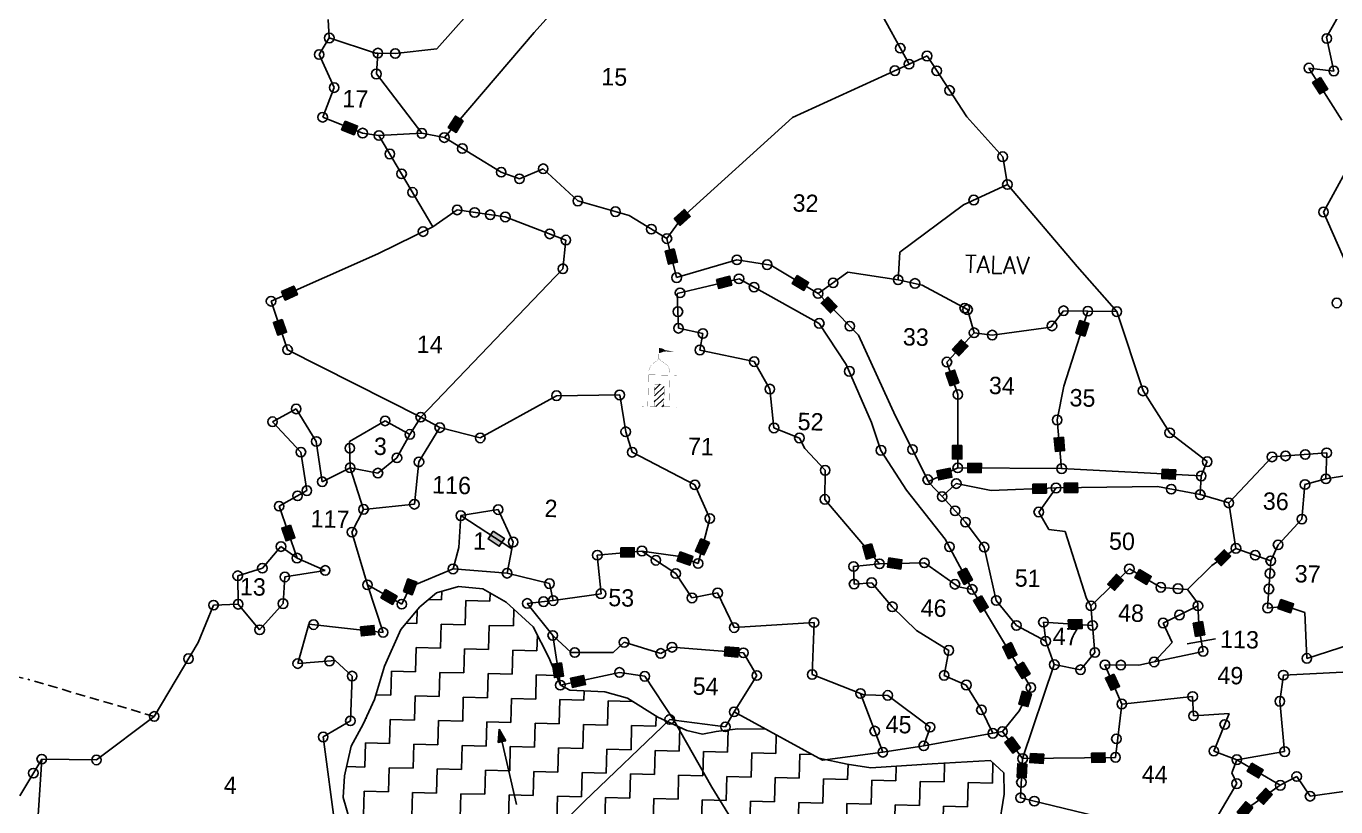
# Model space of a CAD drawing. Header units: metres. Extents: x 295068 to 298038, y 2018465 to 2021372.
# Drawn here: x 296069 to 296750, y 2019934 to 2020341 of the extents above; entities that cross this region are included whole.
import ezdxf
from ezdxf.enums import TextEntityAlignment as Align

# ---------------------------------------------------------------- set-up
doc = ezdxf.new("R2010")
doc.units = ezdxf.units.M
doc.header["$MEASUREMENT"] = 0
doc.linetypes.add('DASHED', pattern=[0.75, 0.5, -0.25])
for name, color, linetype in [('POLY_HATCH', 12, 'Continuous'), ('POLY_PARCEL', 6, 'Continuous'), ('POLY_SUBPARCEL', 6, 'DASHED'), ('POLY_WATER', 4, 'Continuous'), ('TEXT_MAPIN', 7, 'Continuous'), ('TEXT_PARCEL', 7, 'Continuous')]:
    doc.layers.add(name, color=color, linetype=linetype)
doc.styles.get("Standard").update_dxf_attribs({"font": 'simplex.shx'})
doc.styles.add('TEXT_MAP', font='', dxfattribs={"height": 2.5})
doc.styles.get('TEXT_MAP').set_extended_font_data('Kruti Dev 050')
doc.dimstyles.get("Standard").update_dxf_attribs({"dimtxt": 0.18, "dimasz": 0.18, "dimexe": 0.18, "dimexo": 0.0625, "dimgap": 0.09, "dimtad": 0, "dimtih": 1, "dimtoh": 1, "dimdec": 4, "dimzin": 0, "dimdsep": 46, "dimtxsty": 'Standard', "dimcen": 0.09, "dimadec": 0, "dimazin": 0, "dimtfac": 1, "dimtdec": 4, "dimtofl": 0, "dimtmove": 0, "dimatfit": 3, "dimfxl": 1, "dimtolj": 1, "dimtzin": 0, "dimarcsym": 0})

msp = doc.modelspace()

# ---------------------------------------------------------------- hatches: boundary and pattern name
for points in [[(296742.11, 2020305.53), (296746.2, 2020308.12), (296742.45, 2020314.03), (296738.36, 2020311.44)], [(296239.31, 2020284.33), (296241.09, 2020288.83), (296234.59, 2020291.41), (296232.8, 2020286.91)], [(296288.37, 2020288.1), (296292.48, 2020285.55), (296296.18, 2020291.49), (296292.06, 2020294.05)], [(296414.33, 2020241.81), (296411.08, 2020245.39), (296405.9, 2020240.69), (296409.15, 2020237.1)], [(296403.01, 2020216.87), (296407.71, 2020218.04), (296406.02, 2020224.84), (296401.32, 2020223.67)], [(296435.94, 2020205.91), (296434.81, 2020210.62), (296428, 2020209), (296429.13, 2020204.29)], [(296473.44, 2020203.26), (296475.92, 2020207.42), (296469.91, 2020211.01), (296467.43, 2020206.85)], [(296209.83, 2020201.06), (296207.87, 2020205.49), (296201.47, 2020202.65), (296203.43, 2020198.23)], [(296487.31, 2020191.53), (296490.78, 2020194.9), (296485.91, 2020199.92), (296482.44, 2020196.55)], [(296199.53, 2020179.95), (296204.12, 2020181.51), (296201.86, 2020188.13), (296197.28, 2020186.57)], [(296621.85, 2020186.1), (296617.24, 2020187.57), (296615.11, 2020180.91), (296619.72, 2020179.43)], [(296558.94, 2020174.25), (296555.39, 2020177.54), (296550.63, 2020172.4), (296554.19, 2020169.11)], [(296551.93, 2020161.78), (296547.34, 2020160.23), (296549.58, 2020153.6), (296554.16, 2020155.15)], [(296604.42, 2020119.39), (296609.24, 2020119.84), (296608.59, 2020126.8), (296603.77, 2020126.35)], [(296550.9, 2020115.44), (296555.74, 2020115.5), (296555.65, 2020122.5), (296550.81, 2020122.44)], [(296565.87, 2020108.36), (296565.91, 2020113.2), (296558.91, 2020113.25), (296558.87, 2020108.41)], [(296550.59, 2020105.93), (296549.66, 2020110.68), (296542.79, 2020109.33), (296543.72, 2020104.58)], [(296666.85, 2020104.92), (296667.1, 2020109.75), (296660.11, 2020110.12), (296659.86, 2020105.28)], [(296599.76, 2020097.7), (296599.65, 2020102.54), (296592.65, 2020102.38), (296592.76, 2020097.54)], [(296616.08, 2020098.11), (296616.01, 2020102.95), (296609.01, 2020102.85), (296609.08, 2020098.01)], [(296203.94, 2020072.85), (296208.51, 2020074.43), (296206.23, 2020081.04), (296201.66, 2020079.46)], [(296314.92, 2020070.07), (296317.56, 2020074.14), (296311.68, 2020077.94), (296309.05, 2020073.88)], [(296417.03, 2020067.51), (296421.44, 2020065.53), (296424.31, 2020071.91), (296419.9, 2020073.89)], [(296506.05, 2020063.32), (296510.71, 2020064.66), (296508.77, 2020071.38), (296504.12, 2020070.04)], [(296385.19, 2020064.46), (296385.16, 2020069.3), (296378.16, 2020069.25), (296378.19, 2020064.41)], [(296414.08, 2020060.15), (296415.69, 2020064.71), (296409.1, 2020067.05), (296407.48, 2020062.48)], [(296523.88, 2020058.18), (296524.56, 2020062.98), (296517.64, 2020063.97), (296516.95, 2020059.17)], [(296687.39, 2020063.34), (296690.78, 2020059.88), (296695.78, 2020064.79), (296692.39, 2020068.24)], [(296557, 2020050.2), (296561.26, 2020052.49), (296557.96, 2020058.66), (296553.69, 2020056.37)], [(296651.91, 2020050.16), (296654.36, 2020054.34), (296648.31, 2020057.87), (296645.87, 2020053.69)], [(296271.92, 2020051.38), (296267.36, 2020053.01), (296265, 2020046.42), (296269.56, 2020044.79)], [(296631.58, 2020050.22), (296635.2, 2020047.02), (296639.84, 2020052.26), (296636.21, 2020055.47)], [(296259.33, 2020039.77), (296261.73, 2020043.98), (296255.66, 2020047.45), (296253.26, 2020043.24)], [(296565.37, 2020035.79), (296569.52, 2020038.27), (296565.94, 2020044.28), (296561.78, 2020041.79)], [(296726.91, 2020035.43), (296728.45, 2020040.02), (296721.82, 2020042.26), (296720.27, 2020037.67)], [(296618.36, 2020027.14), (296618.15, 2020031.97), (296611.16, 2020031.67), (296611.37, 2020026.84)], [(296677.46, 2020023.1), (296682.22, 2020023.98), (296680.95, 2020030.86), (296676.19, 2020029.98)], [(296250.09, 2020024), (296249.63, 2020028.82), (296242.66, 2020028.15), (296243.12, 2020023.33)], [(296439.18, 2020012.36), (296439.56, 2020017.19), (296432.58, 2020017.73), (296432.21, 2020012.9)], [(296580.08, 2020011.45), (296584.43, 2020013.57), (296581.36, 2020019.86), (296577.01, 2020017.74)], [(296343.63, 2020001.69), (296348.42, 2020002.42), (296347.36, 2020009.34), (296342.58, 2020008.61)], [(296587.15, 2020001.11), (296591.28, 2020003.62), (296587.65, 2020009.6), (296583.51, 2020007.09)], [(296359.84, 2019998.05), (296358.81, 2020002.78), (296351.97, 2020001.3), (296353, 2019996.57)], [(296633.43, 2019995.03), (296637.82, 2019997.08), (296634.86, 2020003.42), (296630.47, 2020001.37)], [(296585.48, 2019987.8), (296590.15, 2019986.51), (296592.01, 2019993.26), (296587.34, 2019994.55)], [(296582.28, 2019962.24), (296586.16, 2019965.13), (296581.98, 2019970.74), (296578.09, 2019967.85)], [(296598.05, 2019956.89), (296598.39, 2019961.72), (296591.41, 2019962.21), (296591.06, 2019957.38)], [(296630.33, 2019957.64), (296630.24, 2019962.48), (296623.24, 2019962.35), (296623.33, 2019957.51)], [(296584.46, 2019949.83), (296589.29, 2019949.58), (296589.65, 2019956.57), (296584.82, 2019956.82)], [(296710.23, 2019949.42), (296712.69, 2019953.59), (296706.67, 2019957.15), (296704.2, 2019952.98)], [(296709.21, 2019938.89), (296712.77, 2019935.61), (296717.51, 2019940.76), (296713.95, 2019944.04)], [(296699.13, 2019931.52), (296702.9, 2019928.48), (296707.3, 2019933.92), (296703.53, 2019936.96)]]:
    msp.add_hatch(color=256).paths.add_polyline_path(points)
at = {"linetype": 'Continuous'}
msp.add_hatch(color=256, dxfattribs=at).paths.add_polyline_path([(296400.23, 2020171.32), (296401.83, 2020171.54), (296403.6, 2020171.32), (296405.81, 2020171.35), (296401.31, 2020172.09), (296399.91, 2020172.92), (296398.15, 2020173.23), (296398.04, 2020170.65), (296398.35, 2020170.66)])
h = msp.add_hatch(dxfattribs=at)
h.set_pattern_fill('ANSI31', color=256, scale=18.10208, angle=-1.47735, style=0)
h.set_pattern_definition([(43.52265, (295909.324, 2019649.0473), (-1.55823, 1.640732), [])])
h.paths.add_polyline_path([(296395.8, 2020154.48), (296395.5, 2020142.79), (296400.55, 2020142.66), (296400.85, 2020154.35)])
h = msp.add_hatch(color=256)
h.paths.add_polyline_path([(296316.39, 2019968.35), (296318.39, 2019968.8), (296314.92, 2019974.87)])
h.paths.add_polyline_path([(296314.92, 2019974.87), (296314.4, 2019967.9), (296316.39, 2019968.35)])

# ---------------------------------------------------------------- linework, layer by layer
for points in [[(296742.45, 2020314.03), (296746.2, 2020308.12), (296742.11, 2020305.53), (296738.36, 2020311.44)], [(296234.59, 2020291.41), (296241.09, 2020288.83), (296239.31, 2020284.33), (296232.8, 2020286.91)], [(296296.18, 2020291.49), (296292.48, 2020285.55), (296288.37, 2020288.1), (296292.06, 2020294.05)], [(296405.9, 2020240.69), (296411.08, 2020245.39), (296414.33, 2020241.81), (296409.15, 2020237.1)], [(296406.02, 2020224.84), (296407.71, 2020218.04), (296403.01, 2020216.87), (296401.32, 2020223.67)], [(296428, 2020209), (296434.81, 2020210.62), (296435.94, 2020205.91), (296429.13, 2020204.29)], [(296469.91, 2020211.01), (296475.92, 2020207.42), (296473.44, 2020203.26), (296467.43, 2020206.85)], [(296201.47, 2020202.65), (296207.87, 2020205.49), (296209.83, 2020201.06), (296203.43, 2020198.23)], [(296485.91, 2020199.92), (296490.78, 2020194.9), (296487.31, 2020191.53), (296482.44, 2020196.55)], [(296201.86, 2020188.13), (296204.12, 2020181.51), (296199.53, 2020179.95), (296197.28, 2020186.57)], [(296615.11, 2020180.91), (296617.24, 2020187.57), (296621.85, 2020186.1), (296619.72, 2020179.43)], [(296550.63, 2020172.4), (296555.39, 2020177.54), (296558.94, 2020174.25), (296554.19, 2020169.11)], [(296549.58, 2020153.6), (296547.34, 2020160.23), (296551.93, 2020161.78), (296554.16, 2020155.15)], [(296608.59, 2020126.8), (296609.24, 2020119.84), (296604.42, 2020119.39), (296603.77, 2020126.35)], [(296555.65, 2020122.5), (296555.74, 2020115.5), (296550.9, 2020115.44), (296550.81, 2020122.44)], [(296558.91, 2020113.25), (296565.91, 2020113.2), (296565.87, 2020108.36), (296558.87, 2020108.41)], [(296542.79, 2020109.33), (296549.66, 2020110.68), (296550.59, 2020105.93), (296543.72, 2020104.58)], [(296660.11, 2020110.12), (296667.1, 2020109.75), (296666.85, 2020104.92), (296659.86, 2020105.28)], [(296592.65, 2020102.38), (296599.65, 2020102.54), (296599.76, 2020097.7), (296592.76, 2020097.54)], [(296609.01, 2020102.85), (296616.01, 2020102.95), (296616.08, 2020098.11), (296609.08, 2020098.01)], [(296206.23, 2020081.04), (296208.51, 2020074.43), (296203.94, 2020072.85), (296201.66, 2020079.46)], [(296311.68, 2020077.94), (296317.56, 2020074.14), (296314.92, 2020070.07), (296309.05, 2020073.88)], [(296424.31, 2020071.91), (296421.44, 2020065.53), (296417.03, 2020067.51), (296419.9, 2020073.89)], [(296508.77, 2020071.38), (296510.71, 2020064.66), (296506.05, 2020063.32), (296504.12, 2020070.04)], [(296378.16, 2020069.25), (296385.16, 2020069.3), (296385.19, 2020064.46), (296378.19, 2020064.41)], [(296409.1, 2020067.05), (296415.69, 2020064.71), (296414.08, 2020060.15), (296407.48, 2020062.48)], [(296517.64, 2020063.97), (296524.56, 2020062.98), (296523.88, 2020058.18), (296516.95, 2020059.17)], [(296695.78, 2020064.79), (296690.78, 2020059.88), (296687.39, 2020063.34), (296692.39, 2020068.24)], [(296557.96, 2020058.66), (296561.26, 2020052.49), (296557, 2020050.2), (296553.69, 2020056.37)], [(296648.31, 2020057.87), (296654.36, 2020054.34), (296651.91, 2020050.16), (296645.87, 2020053.69)], [(296265, 2020046.42), (296267.36, 2020053.01), (296271.92, 2020051.38), (296269.56, 2020044.79)], [(296639.84, 2020052.26), (296635.2, 2020047.02), (296631.58, 2020050.22), (296636.21, 2020055.47)], [(296255.66, 2020047.45), (296261.73, 2020043.98), (296259.33, 2020039.77), (296253.26, 2020043.24)], [(296565.94, 2020044.28), (296569.52, 2020038.27), (296565.37, 2020035.79), (296561.78, 2020041.79)], [(296721.82, 2020042.26), (296728.45, 2020040.02), (296726.91, 2020035.43), (296720.27, 2020037.67)], [(296611.16, 2020031.67), (296618.15, 2020031.97), (296618.36, 2020027.14), (296611.37, 2020026.84)], [(296680.95, 2020030.86), (296682.22, 2020023.98), (296677.46, 2020023.1), (296676.19, 2020029.98)], [(296242.66, 2020028.15), (296249.63, 2020028.82), (296250.09, 2020024), (296243.12, 2020023.33)], [(296432.58, 2020017.73), (296439.56, 2020017.19), (296439.18, 2020012.36), (296432.21, 2020012.9)], [(296581.36, 2020019.86), (296584.43, 2020013.57), (296580.08, 2020011.45), (296577.01, 2020017.74)], [(296347.36, 2020009.34), (296348.42, 2020002.42), (296343.63, 2020001.69), (296342.58, 2020008.61)], [(296587.65, 2020009.6), (296591.28, 2020003.62), (296587.15, 2020001.11), (296583.51, 2020007.09)], [(296351.97, 2020001.3), (296358.81, 2020002.78), (296359.84, 2019998.05), (296353, 2019996.57)], [(296634.86, 2020003.42), (296637.82, 2019997.08), (296633.43, 2019995.03), (296630.47, 2020001.37)], [(296592.01, 2019993.26), (296590.15, 2019986.51), (296585.48, 2019987.8), (296587.34, 2019994.55)], [(296581.98, 2019970.74), (296586.16, 2019965.13), (296582.28, 2019962.24), (296578.09, 2019967.85)], [(296591.41, 2019962.21), (296598.39, 2019961.72), (296598.05, 2019956.89), (296591.06, 2019957.38)], [(296623.24, 2019962.35), (296630.24, 2019962.48), (296630.33, 2019957.64), (296623.33, 2019957.51)], [(296589.65, 2019956.57), (296589.29, 2019949.58), (296584.46, 2019949.83), (296584.82, 2019956.82)], [(296706.67, 2019957.15), (296712.69, 2019953.59), (296710.23, 2019949.42), (296704.2, 2019952.98)], [(296717.51, 2019940.76), (296712.77, 2019935.61), (296709.21, 2019938.89), (296713.95, 2019944.04)], [(296707.3, 2019933.92), (296702.9, 2019928.48), (296699.13, 2019931.52), (296703.53, 2019936.96)]]:
    msp.add_lwpolyline(points, close=True)
at = {"linetype": 'Continuous', "const_width": 0.0905}
for points in [[(296397.92, 2020167.83), (296398.15, 2020173.23), (296399.91, 2020172.92), (296401.31, 2020172.09), (296405.81, 2020171.35), (296403.6, 2020171.32), (296401.83, 2020171.54), (296400.23, 2020171.32), (296398.35, 2020170.66), (296398.04, 2020170.65)], [(296392.64, 2020159.34), (296392.7, 2020161.41), (296393.74, 2020164.04), (296395.47, 2020165.68), (296397, 2020166.53), (296397.92, 2020167.83), (296398.96, 2020166.83), (296400.96, 2020165.27), (296402.09, 2020164.54), (296403.03, 2020163.18), (296403.7, 2020161.48), (296403.81, 2020159.05)], [(296389.54, 2020159.42), (296407.27, 2020158.96)], [(296392.22, 2020142.88), (296392.64, 2020159.34)], [(296403.39, 2020142.59), (296403.81, 2020159.05)], [(296395.5, 2020142.79), (296395.8, 2020154.48), (296400.85, 2020154.35), (296400.55, 2020142.66)], [(296389.12, 2020142.96), (296407.02, 2020142.5)]]:
    msp.add_lwpolyline(points, dxfattribs=at)
for points in [[(296314.92, 2019974.87), (296314.4, 2019967.9)], [(296314.92, 2019974.87), (296323.78, 2019935.57)], [(296314.92, 2019974.87), (296318.39, 2019968.8)], [(296318.39, 2019968.8), (296314.4, 2019967.9)]]:
    msp.add_lwpolyline(points)
for centre in [(296226.4, 2020334.7), (296745.77, 2020334.42), (296251.7, 2020326.83), (296523.66, 2020329.36), (296221.12, 2020326.07), (296260.74, 2020326.59), (296528.22, 2020321.03), (296537.6, 2020325.32), (296250.89, 2020315.95), (296520.87, 2020317.68), (296542.67, 2020317.59), (296736.4, 2020319.04), (296749.4, 2020317.5), (296228.93, 2020308.86), (296549.36, 2020307.39), (296222.96, 2020293.41), (296243.77, 2020285.17), (296252.25, 2020283.89), (296274.57, 2020285.05), (296286.31, 2020282.82), (296257.92, 2020274.29), (296295.67, 2020277.12), (296577, 2020272.87), (296337.77, 2020266.61), (296264.03, 2020263.96), (296315.91, 2020264.79), (296325.4, 2020261.35), (296269.73, 2020254.3), (296579.46, 2020258.41), (296292.97, 2020245.17), (296355.79, 2020249.82), (296561.93, 2020250.32), (296302.08, 2020243.84), (296310.17, 2020242.65), (296318.04, 2020241.5), (296375.38, 2020244.25), (296744.06, 2020244.07), (296275.21, 2020233.89), (296341.18, 2020232.67), (296394.06, 2020235.17), (296349.57, 2020229.48), (296402.18, 2020230.22), (296438.61, 2020219.18), (296348, 2020214.53), (296454.35, 2020216.66), (296407.24, 2020209.89), (296439.72, 2020209.31), (296447.56, 2020204.95), (296488.7, 2020207.23), (296522.56, 2020208.81), (296531.33, 2020206.89), (296196.07, 2020197.61), (296409.01, 2020201.97), (296480.87, 2020201.64), (296407.91, 2020192.2), (296557.23, 2020194.04), (296558.73, 2020193.23), (296608.68, 2020192.67), (296621.33, 2020192.45), (296636.46, 2020192.2), (296750.97, 2020196.72), (296408.19, 2020183.55), (296481.49, 2020186.1), (296497.38, 2020184.62), (296602.65, 2020184.76), (296420.9, 2020180.83), (296562.08, 2020181.21), (296571.55, 2020179.99), (296204.68, 2020172.37), (296419.33, 2020172.22), (296447.64, 2020166.17), (296547.97, 2020165.95), (296497.15, 2020161.11), (296455.78, 2020151.88), (296650.06, 2020150.92), (296344.69, 2020148.43), (296377.58, 2020148.82), (296553.67, 2020149.04), (296209.16, 2020141.54), (296274.02, 2020137.23), (296605.33, 2020135.78), (296196.86, 2020134.89), (296255.47, 2020135.29), (296283.91, 2020131.82), (296380.73, 2020129.66), (296457.92, 2020131.63), (296663.95, 2020129.11), (296219.64, 2020124.61), (296268.33, 2020128.29), (296305, 2020126.43), (296471.15, 2020126.4), (296211.62, 2020119.06), (296237.07, 2020121.07), (296261.62, 2020116.06), (296384.09, 2020118.97), (296513.64, 2020119.98), (296530.02, 2020120.42), (296717.23, 2020116.54), (296724.28, 2020117.07), (296734.5, 2020117.84), (296745.68, 2020118.69), (296237.26, 2020110.92), (296273.08, 2020113.95), (296484.55, 2020109.58), (296553.59, 2020110.87), (296607.69, 2020110.45), (296683.48, 2020114.09), (296222.74, 2020103.63), (296251.71, 2020108.14), (296416.76, 2020101.99), (296537.97, 2020104.68), (296552.84, 2020102.67), (296680.36, 2020106.63), (296734.39, 2020102.16), (296745.28, 2020105.13), (296209.87, 2020096.26), (296214.74, 2020098.99), (296545.45, 2020095.89), (296604.76, 2020100.37), (296664.73, 2020099.77), (296679.87, 2020096.9), (296200.28, 2020090.89), (296244.25, 2020089.25), (296270.7, 2020091.9), (296314.35, 2020089.11), (296484.43, 2020094.44), (296552.24, 2020088.47), (296694.72, 2020092.6), (296294.86, 2020085.98), (296424.5, 2020084.52), (296557.62, 2020082.6), (296595.77, 2020087.86), (296732.76, 2020084.17), (296238.17, 2020077.39), (296201.25, 2020069.86), (296322.1, 2020072.25), (296389.19, 2020067.56), (296549.27, 2020069.77), (296567.37, 2020069.61), (296698.44, 2020068.95), (296720.38, 2020070.79), (296209.59, 2020063.89), (296365.95, 2020065.37), (296396.44, 2020062.73), (296418.43, 2020061.05), (296512.89, 2020060.9), (296536.25, 2020061.42), (296708.49, 2020065.36), (296716.56, 2020062.48), (296178.72, 2020054.69), (296191.56, 2020058.6), (296203.27, 2020054.05), (296224.28, 2020057.45), (296290.81, 2020058.22), (296318.95, 2020055.98), (296406.78, 2020055.83), (296499.38, 2020059.49), (296642.95, 2020058.2), (296716.13, 2020055.82), (296246.26, 2020049.92), (296341.01, 2020050.56), (296499.62, 2020050.35), (296508.79, 2020051.07), (296552.13, 2020050.24), (296561.16, 2020047.56), (296659.31, 2020048.64), (296668.26, 2020047.95), (296715.6, 2020047.79), (296329.46, 2020040.28), (296337.95, 2020041.2), (296342.9, 2020041.73), (296367.86, 2020045.33), (296415.23, 2020043.12), (296428.6, 2020045.7), (296573.65, 2020041.81), (296166.15, 2020039.39), (296178.95, 2020039.84), (296202.3, 2020040.15), (296264.14, 2020039.88), (296519.53, 2020038.54), (296622.97, 2020039.01), (296669.02, 2020034.24), (296678.66, 2020038.99), (296714.95, 2020037.88), (296218.23, 2020029.23), (296437.18, 2020027.67), (296478.76, 2020030.32), (296584.14, 2020028.8), (296598.2, 2020030.51), (296623.81, 2020028.8), (296660.52, 2020030.06), (296190.13, 2020026.53), (296254.42, 2020025.18), (296342.74, 2020023.59), (296379.86, 2020020.02), (296599.39, 2020020.63), (296354.22, 2020014.68), (296398.96, 2020014.24), (296404.82, 2020017.45), (296442.04, 2020014.57), (296548.95, 2020015.84), (296624.99, 2020014.68), (296681.35, 2020015.31), (296153.08, 2020011.5), (296209.95, 2020008.93), (296226.47, 2020010.3), (296603.86, 2020008.38), (296630.26, 2020008.27), (296638.52, 2020008.17), (296655.84, 2020009.79), (296735.37, 2020011.65), (296238.29, 2020002.44), (296377.46, 2020004.34), (296390.65, 2020002.32), (296448.98, 2020002.71), (296477.8, 2020003.24), (296546.53, 2020002.79), (296617.54, 2020005.74), (296723.12, 2020002.92), (296346.69, 2019997.68), (296502.95, 2019993.39), (296558.06, 2019997.78), (296591.66, 2019996.46), (296517.16, 2019992.39), (296639.01, 2019987.89), (296675.9, 2019991.81), (296721.28, 2019989.29), (296135.24, 2019981.43), (296237.39, 2019979.14), (296403.63, 2019979.85), (296437.18, 2019983.79), (296565.91, 2019984.83), (296676.36, 2019981.7), (296432.65, 2019975.98), (296510.39, 2019973.81), (296539.21, 2019975.87), (296571.83, 2019972.64), (296576.88, 2019973.53), (296692.61, 2019977.25), (296223.22, 2019970.72), (296535.9, 2019966.12), (296636.21, 2019969.76), (296076.68, 2019959.2), (296105.17, 2019958.76), (296514.6, 2019962.76), (296587.38, 2019959.45), (296635.76, 2019960.12), (296686.95, 2019963.4), (296698.91, 2019958.91), (296723.8, 2019963.08), (296072.32, 2019951.9), (296586.74, 2019947.12), (296698.83, 2019946.42), (296721.54, 2019945.55), (296730.08, 2019950.14), (296586.32, 2019939.08), (296737.04, 2019939.87), (296593.48, 2019937.33)]:
    msp.add_circle(centre, 2.48)
at = {"layer": 'POLY_HATCH'}
for p, q in [((296282.26, 2020045.83), (296273.62, 2020038.55)), ((296293.62, 2020049.06), (296282.26, 2020045.83)), ((296306.27, 2020047.79), (296293.62, 2020049.06)), ((296318.54, 2020040.91), (296306.27, 2020047.79)), ((296273.62, 2020038.55), (296263.68, 2020026.61)), ((296332.53, 2020028.12), (296318.54, 2020040.91)), ((296263.68, 2020026.61), (296255.2, 2020007.59)), ((296340.64, 2020012.09), (296332.53, 2020028.12)), ((296346.69, 2019997.68), (296340.64, 2020012.09)), ((296255.2, 2020007.59), (296249.98, 2019990.2)), ((296351.71, 2019995.15), (296346.69, 2019997.68)), ((296369.77, 2019994.22), (296351.71, 2019995.15)), ((296249.98, 2019990.2), (296244.01, 2019977.45)), ((296381.66, 2019990.86), (296369.77, 2019994.22)), ((296397.49, 2019980.99), (296381.66, 2019990.86)), ((296244.01, 2019977.45), (296237.84, 2019965.88)), ((296412.58, 2019974.03), (296397.49, 2019980.99)), ((296439.14, 2019974.99), (296427.83, 2019973.64)), ((296453.76, 2019974.72), (296439.14, 2019974.99)), ((296481.2, 2019959.71), (296453.76, 2019974.72)), ((296420.75, 2019972.18), (296412.58, 2019974.03)), ((296427.83, 2019973.64), (296420.75, 2019972.18)), ((296237.84, 2019965.88), (296234.39, 2019950.49)), ((296495.98, 2019956.63), (296481.2, 2019959.71)), ((296508.32, 2019954.69), (296495.98, 2019956.63)), ((296540.23, 2019956.73), (296508.32, 2019954.69)), ((296570.64, 2019958.47), (296540.23, 2019956.73)), ((296577.64, 2019951.97), (296570.64, 2019958.47)), ((296234.39, 2019950.49), (296233.63, 2019939.25)), ((296577.78, 2019941.02), (296577.64, 2019951.97)), ((296574.78, 2019922.56), (296577.78, 2019941.02)), ((296233.63, 2019939.25), (296237.08, 2019927.29))]:
    msp.add_line(p, q, dxfattribs=at)
at = {"layer": 'POLY_HATCH', "linetype": 'Continuous'}
for p, q in [((296284.89, 2020042.06), (296285.01, 2020046.61)), ((296310.02, 2020041.41), (296310.13, 2020045.63)), ((296272, 2020029.82), (296272.18, 2020036.82)), ((296277.99, 2020042.24), (296284.89, 2020042.06)), ((296297.13, 2020029.17), (296297.46, 2020041.74)), ((296297.46, 2020041.74), (296310.02, 2020041.41)), ((296322.27, 2020028.52), (296322.49, 2020037.3)), ((296266.47, 2020029.96), (296272, 2020029.82)), ((296284.24, 2020016.93), (296284.57, 2020029.49)), ((296284.57, 2020029.49), (296297.13, 2020029.17)), ((296309.37, 2020016.28), (296309.7, 2020028.85)), ((296309.7, 2020028.85), (296322.27, 2020028.52)), ((296334.51, 2020015.63), (296334.72, 2020023.8)), ((296271.35, 2020004.68), (296271.67, 2020017.25)), ((296271.67, 2020017.25), (296284.24, 2020016.93)), ((296296.48, 2020004.04), (296296.81, 2020016.6)), ((296296.81, 2020016.6), (296309.37, 2020016.28)), ((296321.62, 2020003.39), (296321.94, 2020015.95)), ((296321.94, 2020015.95), (296334.51, 2020015.63)), ((296258.46, 2019992.44), (296258.78, 2020005.01)), ((296258.78, 2020005.01), (296271.35, 2020004.68)), ((296283.59, 2019991.79), (296283.92, 2020004.36)), ((296283.92, 2020004.36), (296296.48, 2020004.04)), ((296308.73, 2019991.15), (296309.05, 2020003.71)), ((296309.05, 2020003.71), (296321.62, 2020003.39)), ((296333.86, 2019990.5), (296334.18, 2020003.06)), ((296334.18, 2020003.06), (296344.54, 2020002.8)), ((296250.71, 2019992.64), (296258.46, 2019992.44)), ((296270.7, 2019979.55), (296271.03, 2019992.12)), ((296271.03, 2019992.12), (296283.59, 2019991.79)), ((296295.84, 2019978.9), (296296.16, 2019991.47)), ((296296.16, 2019991.47), (296308.73, 2019991.15)), ((296320.97, 2019978.25), (296321.29, 2019990.82)), ((296321.29, 2019990.82), (296333.86, 2019990.5)), ((296346.1, 2019977.61), (296346.43, 2019990.17)), ((296346.43, 2019990.17), (296358.99, 2019989.85)), ((296358.99, 2019989.85), (296359.12, 2019994.77)), ((296371.24, 2019976.96), (296371.56, 2019989.52)), ((296371.56, 2019989.52), (296384.13, 2019989.2)), ((296384.13, 2019989.2), (296384.13, 2019989.32)), ((296396.37, 2019976.31), (296396.51, 2019981.6)), ((296245.3, 2019980.21), (296245.57, 2019980.2)), ((296245.57, 2019980.2), (296245.58, 2019980.82)), ((296257.81, 2019967.31), (296258.14, 2019979.87)), ((296258.14, 2019979.87), (296270.7, 2019979.55)), ((296282.95, 2019966.66), (296283.27, 2019979.23)), ((296283.27, 2019979.23), (296295.84, 2019978.9)), ((296308.08, 2019966.01), (296308.4, 2019978.58)), ((296308.4, 2019978.58), (296320.97, 2019978.25)), ((296333.21, 2019965.36), (296333.54, 2019977.93)), ((296333.54, 2019977.93), (296346.1, 2019977.61)), ((296358.35, 2019964.72), (296358.67, 2019977.28)), ((296358.67, 2019977.28), (296371.24, 2019976.96)), ((296383.48, 2019964.07), (296383.8, 2019976.63)), ((296383.8, 2019976.63), (296396.37, 2019976.31)), ((296408.61, 2019963.42), (296408.93, 2019975.71)), ((296433.75, 2019962.77), (296434.04, 2019974.38)), ((296458.88, 2019962.12), (296459.13, 2019971.78)), ((296244.92, 2019955.07), (296245.24, 2019967.63)), ((296245.24, 2019967.63), (296257.81, 2019967.31)), ((296270.05, 2019954.42), (296270.38, 2019966.98)), ((296270.38, 2019966.98), (296282.95, 2019966.66)), ((296295.19, 2019953.77), (296295.51, 2019966.34)), ((296295.51, 2019966.34), (296308.08, 2019966.01)), ((296320.32, 2019953.12), (296320.65, 2019965.69)), ((296320.65, 2019965.69), (296333.21, 2019965.36)), ((296345.45, 2019952.47), (296345.78, 2019965.04)), ((296345.78, 2019965.04), (296358.35, 2019964.72)), ((296370.59, 2019951.82), (296370.91, 2019964.39)), ((296370.91, 2019964.39), (296383.48, 2019964.07)), ((296395.72, 2019951.18), (296396.05, 2019963.74)), ((296396.05, 2019963.74), (296408.61, 2019963.42)), ((296420.85, 2019950.53), (296421.18, 2019963.09)), ((296421.18, 2019963.09), (296433.75, 2019962.77)), ((296445.99, 2019949.88), (296446.31, 2019962.45)), ((296446.31, 2019962.45), (296458.88, 2019962.12)), ((296471.12, 2019949.23), (296471.45, 2019961.8)), ((296471.45, 2019961.8), (296477.67, 2019961.64)), ((296235.47, 2019955.31), (296244.92, 2019955.07)), ((296257.16, 2019942.17), (296257.49, 2019954.74)), ((296257.49, 2019954.74), (296270.05, 2019954.42)), ((296282.3, 2019941.53), (296282.62, 2019954.09)), ((296282.62, 2019954.09), (296295.19, 2019953.77)), ((296496.26, 2019948.58), (296496.46, 2019956.56)), ((296521.39, 2019947.94), (296521.58, 2019955.54)), ((296546.52, 2019947.29), (296546.78, 2019957.11)), ((296571.66, 2019946.64), (296571.93, 2019957.28)), ((296307.43, 2019940.88), (296307.75, 2019953.45)), ((296307.75, 2019953.45), (296320.32, 2019953.12)), ((296332.56, 2019940.23), (296332.89, 2019952.8)), ((296332.89, 2019952.8), (296345.45, 2019952.47)), ((296357.7, 2019939.58), (296358.02, 2019952.15)), ((296358.02, 2019952.15), (296370.59, 2019951.82)), ((296382.83, 2019938.93), (296383.15, 2019951.5)), ((296383.15, 2019951.5), (296395.72, 2019951.18)), ((296407.96, 2019938.29), (296408.29, 2019950.85)), ((296408.29, 2019950.85), (296420.85, 2019950.53)), ((296433.1, 2019937.64), (296433.42, 2019950.2)), ((296433.42, 2019950.2), (296445.99, 2019949.88)), ((296458.23, 2019936.99), (296458.55, 2019949.56)), ((296458.55, 2019949.56), (296471.12, 2019949.23)), ((296483.36, 2019936.34), (296483.69, 2019948.91)), ((296483.69, 2019948.91), (296496.26, 2019948.58)), ((296508.5, 2019935.69), (296508.82, 2019948.26)), ((296508.82, 2019948.26), (296521.39, 2019947.94)), ((296533.63, 2019935.04), (296533.96, 2019947.61)), ((296533.96, 2019947.61), (296546.52, 2019947.29)), ((296244.27, 2019929.93), (296244.6, 2019942.5)), ((296244.6, 2019942.5), (296257.16, 2019942.17)), ((296269.41, 2019929.28), (296269.73, 2019941.85)), ((296269.73, 2019941.85), (296282.3, 2019941.53)), ((296294.54, 2019928.64), (296294.86, 2019941.2)), ((296294.86, 2019941.2), (296307.43, 2019940.88)), ((296319.67, 2019927.99), (296320, 2019940.55)), ((296320, 2019940.55), (296332.56, 2019940.23)), ((296558.76, 2019934.4), (296559.09, 2019946.96)), ((296559.09, 2019946.96), (296571.66, 2019946.64)), ((296344.81, 2019927.34), (296345.13, 2019939.91)), ((296345.13, 2019939.91), (296357.7, 2019939.58)), ((296369.94, 2019926.69), (296370.26, 2019939.26)), ((296370.26, 2019939.26), (296382.83, 2019938.93)), ((296395.07, 2019926.04), (296395.4, 2019938.61)), ((296395.4, 2019938.61), (296407.96, 2019938.29)), ((296420.21, 2019925.39), (296420.53, 2019937.96)), ((296420.53, 2019937.96), (296433.1, 2019937.64)), ((296445.34, 2019924.75), (296445.66, 2019937.31)), ((296445.66, 2019937.31), (296458.23, 2019936.99)), ((296470.47, 2019924.1), (296470.8, 2019936.67)), ((296470.8, 2019936.67), (296483.36, 2019936.34)), ((296495.61, 2019923.45), (296495.93, 2019936.02)), ((296495.93, 2019936.02), (296508.5, 2019935.69)), ((296520.74, 2019922.8), (296521.06, 2019935.37)), ((296521.06, 2019935.37), (296533.63, 2019935.04)), ((296545.87, 2019922.15), (296546.2, 2019934.72)), ((296546.2, 2019934.72), (296558.76, 2019934.4))]:
    msp.add_line(p, q, dxfattribs=at)
at = {"layer": 'POLY_PARCEL'}
for p, q in [((296333.14, 2020337.6), (296398.51, 2020411.09)), ((296307.36, 2020357.17), (296282.42, 2020329.11)), ((296511.47, 2020351.64), (296528.22, 2020321.03)), ((296745.61, 2020335.16), (296754.5, 2020350.68)), ((296226.4, 2020334.7), (296225.85, 2020344.28)), ((296286.31, 2020282.82), (296333.14, 2020337.6)), ((296221.12, 2020326.07), (296226.4, 2020334.7)), ((296250.37, 2020326.86), (296226.4, 2020334.7)), ((296282.42, 2020329.11), (296260.74, 2020326.59)), ((296749.4, 2020317.5), (296745.61, 2020335.16)), ((296228.93, 2020308.86), (296221.12, 2020326.07)), ((296251.7, 2020326.83), (296250.37, 2020326.86)), ((296251.7, 2020326.83), (296250.89, 2020315.95)), ((296260.74, 2020326.59), (296251.7, 2020326.83)), ((296528.22, 2020321.03), (296537.6, 2020325.32)), ((296537.6, 2020325.32), (296558.34, 2020293.69)), ((296250.89, 2020315.95), (296274.57, 2020285.05)), ((296467.5, 2020293.28), (296528.22, 2020321.03)), ((296753.59, 2020291.95), (296736.4, 2020319.04)), ((296736.4, 2020319.04), (296749.4, 2020317.5)), ((296222.96, 2020293.41), (296228.93, 2020308.86)), ((296243.77, 2020285.17), (296222.96, 2020293.41)), ((296410.12, 2020241.25), (296467.5, 2020293.28)), ((296558.34, 2020293.69), (296577, 2020272.87)), ((296252.25, 2020283.89), (296243.77, 2020285.17)), ((296274.57, 2020285.05), (296252.25, 2020283.89)), ((296280.31, 2020236.41), (296252.25, 2020283.89)), ((296274.57, 2020285.05), (296286.31, 2020282.82)), ((296286.31, 2020282.82), (296315.91, 2020264.79)), ((296577, 2020272.87), (296579.46, 2020258.41)), ((296315.91, 2020264.79), (296325.4, 2020261.35)), ((296325.4, 2020261.35), (296337.77, 2020266.61)), ((296337.77, 2020266.61), (296355.79, 2020249.82)), ((296756.09, 2020266.15), (296744.06, 2020244.07)), ((296355.79, 2020249.82), (296382.47, 2020242.23)), ((296292.97, 2020245.17), (296280.31, 2020236.41)), ((296318.04, 2020241.5), (296292.97, 2020245.17)), ((296349.57, 2020229.48), (296318.04, 2020241.5)), ((296382.47, 2020242.23), (296402.18, 2020230.22)), ((296402.18, 2020230.22), (296410.12, 2020241.25)), ((296744.06, 2020244.07), (296759.01, 2020210.16)), ((296280.31, 2020236.41), (296251.59, 2020222.23)), ((296348, 2020214.53), (296349.57, 2020229.48)), ((296407.24, 2020209.89), (296402.18, 2020230.22)), ((296251.59, 2020222.23), (296196.07, 2020197.61)), ((296274.02, 2020137.23), (296348, 2020214.53)), ((296438.61, 2020219.18), (296407.24, 2020209.89)), ((296456.24, 2020216.36), (296438.61, 2020219.18)), ((296480.87, 2020201.64), (296456.24, 2020216.36)), ((296439.72, 2020209.31), (296407.6, 2020201.63)), ((296481.49, 2020186.1), (296439.72, 2020209.31)), ((296496.32, 2020212.67), (296480.87, 2020201.64)), ((296522.56, 2020208.81), (296496.32, 2020212.67)), ((296407.6, 2020201.63), (296408.19, 2020183.55)), ((296480.87, 2020201.64), (296501.84, 2020180.02)), ((296196.07, 2020197.61), (296204.68, 2020172.37)), ((296495.58, 2020164.74), (296481.49, 2020186.1)), ((296621.33, 2020192.45), (296608.88, 2020153.43)), ((296650.06, 2020150.92), (296636.46, 2020192.2)), ((296408.19, 2020183.55), (296420.9, 2020180.83)), ((296420.9, 2020180.83), (296419.33, 2020172.22)), ((296501.84, 2020180.02), (296521.24, 2020137.8)), ((296562.08, 2020181.21), (296547.97, 2020165.95)), ((296204.68, 2020172.37), (296274.02, 2020137.23)), ((296419.33, 2020172.22), (296447.64, 2020166.17)), ((296447.64, 2020166.17), (296455.78, 2020151.88)), ((296547.97, 2020165.95), (296553.67, 2020149.04)), ((296508.69, 2020134.45), (296495.58, 2020164.74)), ((296455.78, 2020151.88), (296457.92, 2020131.63)), ((296608.88, 2020153.43), (296605.33, 2020135.78)), ((296305, 2020126.43), (296344.69, 2020148.43)), ((296344.69, 2020148.43), (296377.58, 2020148.82)), ((296377.58, 2020148.82), (296380.73, 2020129.66)), ((296553.67, 2020149.04), (296553.59, 2020110.87)), ((296663.95, 2020129.11), (296650.06, 2020150.92)), ((296196.86, 2020134.89), (296209.16, 2020141.54)), ((296209.16, 2020141.54), (296219.64, 2020124.61)), ((296211.62, 2020119.06), (296196.86, 2020134.89)), ((296237, 2020124.56), (296255.47, 2020135.29)), ((296255.47, 2020135.29), (296268.33, 2020128.29)), ((296268.33, 2020128.29), (296274.02, 2020137.23)), ((296283.91, 2020131.82), (296273.08, 2020113.95)), ((296274.02, 2020137.23), (296283.91, 2020131.82)), ((296283.91, 2020131.82), (296305, 2020126.43)), ((296457.92, 2020131.63), (296471.15, 2020126.4)), ((296513.64, 2020119.98), (296508.69, 2020134.45)), ((296521.24, 2020137.8), (296538.45, 2020103.75)), ((296605.33, 2020135.78), (296607.69, 2020110.45)), ((296219.64, 2020124.61), (296222.74, 2020103.63)), ((296237.26, 2020110.92), (296237, 2020124.56)), ((296261.62, 2020116.06), (296268.33, 2020128.29)), ((296380.73, 2020129.66), (296384.09, 2020118.97)), ((296471.15, 2020126.4), (296473.94, 2020121.02)), ((296683.48, 2020114.09), (296663.95, 2020129.11)), ((296214.74, 2020098.99), (296211.62, 2020119.06)), ((296384.09, 2020118.97), (296416.76, 2020101.99)), ((296473.94, 2020121.02), (296484.55, 2020109.58)), ((296526.94, 2020099.17), (296513.64, 2020119.98)), ((296745.68, 2020118.69), (296717.23, 2020116.54)), ((296745.28, 2020105.13), (296745.68, 2020118.69)), ((296222.74, 2020103.63), (296237.26, 2020110.92)), ((296244.25, 2020089.25), (296237.26, 2020110.92)), ((296237.26, 2020110.92), (296251.71, 2020108.14)), ((296251.71, 2020108.14), (296261.62, 2020116.06)), ((296273.08, 2020113.95), (296270.7, 2020091.9)), ((296680.36, 2020106.63), (296683.48, 2020114.09)), ((296717.23, 2020116.54), (296694.72, 2020092.6)), ((296484.55, 2020109.58), (296484.43, 2020094.44)), ((296553.59, 2020110.87), (296538.45, 2020103.75)), ((296553.59, 2020110.87), (296607.69, 2020110.45)), ((296607.69, 2020110.45), (296680.36, 2020106.63)), ((296680.36, 2020106.63), (296679.87, 2020096.9)), ((296734.39, 2020102.16), (296745.28, 2020105.13)), ((296757.18, 2020107.1), (296745.28, 2020105.13)), ((296200.28, 2020090.89), (296214.74, 2020098.99)), ((296416.76, 2020101.99), (296424.5, 2020084.52)), ((296547.12, 2020073.79), (296526.94, 2020099.17)), ((296538.45, 2020103.75), (296538.76, 2020103.12)), ((296538.76, 2020103.12), (296545.45, 2020095.89)), ((296552.84, 2020102.67), (296545.45, 2020095.89)), ((296571.04, 2020099.08), (296552.84, 2020102.67)), ((296604.76, 2020100.37), (296571.04, 2020099.08)), ((296595.77, 2020087.86), (296604.76, 2020100.37)), ((296657.55, 2020101.13), (296604.76, 2020100.37)), ((296679.87, 2020096.9), (296657.55, 2020101.13)), ((296732.76, 2020084.17), (296734.39, 2020102.16)), ((296209.59, 2020063.89), (296200.28, 2020090.89)), ((296270.7, 2020091.9), (296244.25, 2020089.25)), ((296484.43, 2020094.44), (296512.89, 2020060.9)), ((296545.45, 2020095.89), (296557.62, 2020082.6)), ((296679.87, 2020096.9), (296694.72, 2020092.6)), ((296694.72, 2020092.6), (296698.44, 2020068.95)), ((296244.25, 2020089.25), (296238.17, 2020077.39)), ((296293.82, 2020069.35), (296294.86, 2020085.98)), ((296294.86, 2020085.98), (296314.35, 2020089.11)), ((296294.86, 2020085.98), (296321.42, 2020068.74)), ((296314.35, 2020089.11), (296322.1, 2020072.25)), ((296424.5, 2020084.52), (296418.43, 2020061.05)), ((296601.08, 2020078.83), (296595.77, 2020087.86)), ((296720.38, 2020070.79), (296732.76, 2020084.17)), ((296238.17, 2020077.39), (296246.26, 2020049.92)), ((296557.62, 2020082.6), (296567.37, 2020069.61)), ((296609.47, 2020077.66), (296601.08, 2020078.83)), ((296620.6, 2020042.76), (296609.47, 2020077.66)), ((296322.1, 2020072.25), (296321.42, 2020068.74)), ((296561.16, 2020047.56), (296547.12, 2020073.79)), ((296716.56, 2020062.48), (296720.38, 2020070.79)), ((296191.56, 2020058.6), (296201.25, 2020069.86)), ((296201.25, 2020069.86), (296209.59, 2020063.89)), ((296209.59, 2020063.89), (296224.28, 2020057.45)), ((296290.81, 2020058.22), (296293.82, 2020069.35)), ((296321.42, 2020068.74), (296318.95, 2020055.98)), ((296389.19, 2020067.56), (296365.95, 2020065.37)), ((296365.95, 2020065.37), (296367.86, 2020045.33)), ((296389.19, 2020067.56), (296406.78, 2020055.83)), ((296407.92, 2020064.96), (296389.19, 2020067.56)), ((296418.43, 2020061.05), (296407.92, 2020064.96)), ((296567.37, 2020069.61), (296573.65, 2020041.81)), ((296698.44, 2020068.95), (296685.93, 2020060.02)), ((296698.44, 2020068.95), (296716.56, 2020062.48)), ((296178.72, 2020054.69), (296191.56, 2020058.6)), ((296224.28, 2020057.45), (296203.27, 2020054.05)), ((296290.81, 2020058.22), (296268.46, 2020048.9)), ((296318.95, 2020055.98), (296290.81, 2020058.22)), ((296499.38, 2020059.49), (296512.89, 2020060.9)), ((296499.62, 2020050.35), (296499.38, 2020059.49)), ((296512.89, 2020060.9), (296536.25, 2020061.42)), ((296536.25, 2020061.42), (296553.97, 2020048.95)), ((296642.95, 2020058.2), (296622.97, 2020039.01)), ((296659.31, 2020048.64), (296642.95, 2020058.2)), ((296685.93, 2020060.02), (296673.24, 2020047.56)), ((296714.95, 2020037.88), (296716.56, 2020062.48)), ((296178.95, 2020039.84), (296178.72, 2020054.69)), ((296203.27, 2020054.05), (296202.3, 2020040.15)), ((296264.14, 2020039.88), (296246.26, 2020049.92)), ((296246.26, 2020049.92), (296254.42, 2020025.18)), ((296341.01, 2020050.56), (296318.95, 2020055.98)), ((296342.9, 2020041.73), (296341.01, 2020050.56)), ((296406.78, 2020055.83), (296415.23, 2020043.12)), ((296508.79, 2020051.07), (296499.62, 2020050.35)), ((296519.53, 2020038.54), (296508.79, 2020051.07)), ((296268.46, 2020048.9), (296264.14, 2020039.88)), ((296367.86, 2020045.33), (296342.9, 2020041.73)), ((296415.23, 2020043.12), (296428.6, 2020045.7)), ((296428.6, 2020045.7), (296437.18, 2020027.67)), ((296553.97, 2020048.95), (296561.16, 2020047.56)), ((296561.16, 2020047.56), (296591.66, 2019996.46)), ((296622.97, 2020039.01), (296620.6, 2020042.76)), ((296673.24, 2020047.56), (296659.31, 2020048.64)), ((296678.59, 2020040.46), (296673.24, 2020047.56)), ((296158.07, 2020019.91), (296166.15, 2020039.39)), ((296166.15, 2020039.39), (296178.95, 2020039.84)), ((296190.13, 2020026.53), (296178.95, 2020039.84)), ((296202.3, 2020040.15), (296190.13, 2020026.53)), ((296329.46, 2020040.28), (296342.9, 2020041.73)), ((296342.74, 2020023.59), (296329.46, 2020040.28)), ((296532.18, 2020026.11), (296519.53, 2020038.54)), ((296573.65, 2020041.81), (296584.14, 2020028.8)), ((296622.97, 2020039.01), (296623.81, 2020028.8)), ((296660.52, 2020030.06), (296678.66, 2020038.99)), ((296678.66, 2020038.99), (296678.59, 2020040.46)), ((296679.21, 2020026.98), (296678.66, 2020038.99)), ((296724.36, 2020038.84), (296714.95, 2020037.88)), ((296734.38, 2020035.46), (296724.36, 2020038.84)), ((296215.71, 2020029.51), (296209.95, 2020008.93)), ((296254.42, 2020025.18), (296215.71, 2020029.51)), ((296437.18, 2020027.67), (296478.76, 2020030.32)), ((296478.76, 2020030.32), (296477.8, 2020003.24)), ((296599.39, 2020020.63), (296598.2, 2020030.51)), ((296598.2, 2020030.51), (296623.81, 2020028.8)), ((296665.31, 2020019.84), (296660.52, 2020030.06)), ((296735.37, 2020011.65), (296734.38, 2020035.46)), ((296346.69, 2019997.68), (296342.74, 2020023.59)), ((296352.38, 2020014.69), (296342.74, 2020023.59)), ((296548.95, 2020015.84), (296532.18, 2020026.11)), ((296584.14, 2020028.8), (296599.39, 2020020.63)), ((296623.81, 2020028.8), (296624.99, 2020014.68)), ((296681.35, 2020015.31), (296679.21, 2020026.98)), ((296135.24, 2019981.43), (296158.07, 2020019.91)), ((296379.86, 2020020.02), (296374.18, 2020014.64)), ((296398.96, 2020014.24), (296379.86, 2020020.02)), ((296404.82, 2020017.45), (296398.96, 2020014.24)), ((296442.04, 2020014.57), (296404.82, 2020017.45)), ((296546.53, 2020002.79), (296548.95, 2020015.84)), ((296603.86, 2020008.38), (296599.39, 2020020.63)), ((296655.84, 2020009.79), (296665.31, 2020019.84)), ((296763.87, 2020020.76), (296735.37, 2020011.65)), ((296209.95, 2020008.93), (296229.4, 2020010.54)), ((296229.4, 2020010.54), (296238.29, 2020002.44)), ((296374.18, 2020014.64), (296352.38, 2020014.69)), ((296448.98, 2020002.71), (296442.04, 2020014.57)), ((296624.99, 2020014.68), (296617.54, 2020005.74)), ((296647.82, 2020008.05), (296655.84, 2020009.79)), ((296655.84, 2020009.79), (296681.35, 2020015.31)), ((296238.29, 2020002.44), (296237.39, 2019979.14)), ((296377.46, 2020004.34), (296346.69, 2019997.68)), ((296390.65, 2020002.32), (296377.46, 2020004.34)), ((296405.78, 2019979.56), (296390.65, 2020002.32)), ((296437.18, 2019983.79), (296448.98, 2020002.71)), ((296477.8, 2020003.24), (296502.95, 2019993.39)), ((296558.06, 2019997.78), (296546.53, 2020002.79)), ((296603.86, 2020008.38), (296587.38, 2019959.45)), ((296617.54, 2020005.74), (296603.86, 2020008.38)), ((296603.86, 2020008.38), (296603.86, 2020008.38)), ((296639.01, 2019987.89), (296630.26, 2020008.27)), ((296630.26, 2020008.27), (296647.82, 2020008.05)), ((296721.28, 2019989.29), (296723.12, 2020002.92)), ((296723.12, 2020002.92), (296754.03, 2020004.5)), ((296565.91, 2019984.83), (296558.06, 2019997.78)), ((296591.66, 2019996.46), (296585.82, 2019984.6)), ((296502.95, 2019993.39), (296504.66, 2019992.72)), ((296514.6, 2019962.76), (296502.95, 2019993.39)), ((296504.66, 2019992.72), (296517.16, 2019992.39)), ((296517.16, 2019992.39), (296539.21, 2019975.87)), ((296675.9, 2019991.81), (296639.01, 2019987.89)), ((296676.36, 2019981.7), (296675.9, 2019991.81)), ((296723.8, 2019963.08), (296721.28, 2019989.29)), ((296105.17, 2019958.76), (296135.24, 2019981.43)), ((296432.65, 2019975.98), (296437.18, 2019983.79)), ((296437.18, 2019983.79), (296483.25, 2019958.59)), ((296571.83, 2019972.64), (296565.91, 2019984.83)), ((296585.82, 2019984.6), (296576.88, 2019973.53)), ((296635.76, 2019960.12), (296639.01, 2019987.89)), ((296694.92, 2019982.91), (296676.36, 2019981.7)), ((296686.95, 2019963.4), (296694.92, 2019982.91)), ((296237.39, 2019979.14), (296223.22, 2019970.72)), ((296359.17, 2019937.11), (296403.63, 2019979.85)), ((296403.63, 2019979.85), (296405.78, 2019979.56)), ((296425.53, 2019944.59), (296405.78, 2019979.56)), ((296405.78, 2019979.56), (296432.65, 2019975.98)), ((296539.21, 2019975.87), (296535.9, 2019966.12)), ((296223.22, 2019970.72), (296229.59, 2019922.51)), ((296535.9, 2019966.12), (296571.83, 2019972.64)), ((296576.88, 2019973.53), (296571.83, 2019972.64)), ((296571.83, 2019972.64), (296571.83, 2019972.64)), ((296576.88, 2019973.53), (296587.38, 2019959.45)), ((296483.25, 2019958.59), (296514.6, 2019962.76)), ((296514.6, 2019962.76), (296535.9, 2019966.12)), ((296698.91, 2019958.91), (296686.95, 2019963.4)), ((296698.91, 2019958.91), (296723.8, 2019963.08)), ((296065.27, 2019940.11), (296076.68, 2019959.2)), ((296074.49, 2019924.57), (296076.68, 2019959.2)), ((296076.68, 2019959.2), (296105.17, 2019958.76)), ((296587.38, 2019959.45), (296586.32, 2019939.08)), ((296587.38, 2019959.45), (296635.76, 2019960.12)), ((296696.33, 2019952.01), (296698.91, 2019958.91)), ((296721.54, 2019945.55), (296698.91, 2019958.91)), ((296698.83, 2019946.42), (296696.33, 2019952.01)), ((296730.08, 2019950.14), (296721.54, 2019945.55)), ((296737.04, 2019939.87), (296730.08, 2019950.14)), ((296470.86, 2019871.31), (296425.53, 2019944.59)), ((296721.54, 2019945.55), (296672.17, 2019910.97)), ((296688.01, 2019927.95), (296698.83, 2019946.42)), ((296754.66, 2019942.3), (296737.04, 2019939.87)), ((296284.27, 2019862.96), (296359.17, 2019937.11)), ((296586.32, 2019939.08), (296642.82, 2019925.26))]:
    msp.add_line(p, q, dxfattribs=at)
at = {"layer": 'POLY_SUBPARCEL', "ltscale": 10}
for p in [(296040.18, 2020007.51), (296135.24, 2019981.43)]:
    msp.add_line(p, (296069.81, 2020000.67), dxfattribs=at)
at = {"layer": 'POLY_WATER'}
for p, q in [((296579.46, 2020258.41), (296556.66, 2020247.89)), ((296579.46, 2020258.41), (296615.82, 2020215.74)), ((296556.66, 2020247.89), (296523.46, 2020223.13)), ((296523.46, 2020223.13), (296522.56, 2020208.81)), ((296615.82, 2020215.74), (296636.46, 2020192.2)), ((296535.05, 2020206.07), (296522.56, 2020208.81)), ((296558.73, 2020193.23), (296535.05, 2020206.07)), ((296562.08, 2020181.21), (296558.73, 2020193.23)), ((296608.68, 2020192.67), (296602.12, 2020184.07)), ((296621.33, 2020192.45), (296608.68, 2020192.67)), ((296636.46, 2020192.2), (296621.33, 2020192.45)), ((296571.55, 2020179.99), (296562.08, 2020181.21)), ((296602.12, 2020184.07), (296571.55, 2020179.99))]:
    msp.add_line(p, q, dxfattribs=at)

# ---------------------------------------------------------------- texts
at = {"layer": 'TEXT_MAPIN'}
msp.add_text('TALAV', height=9.051, rotation=358.52265, dxfattribs=at).set_placement((296574.05, 2020212.07), align=Align.CENTER)
at = {"layer": 'TEXT_PARCEL', "style": 'TEXT_MAP'}
for s, height, p in [('15', 9.051, (296374.68, 2020309.93)), ('17', 9.051, (296239.86, 2020298.48)), ('32', 9.051, (296474.26, 2020244.16)), ('14', 9.051, (296278.6, 2020170.59)), ('33', 9.051, (296531.66, 2020174.46)), ('34', 9.051, (296576.44, 2020149.15)), ('35', 9.051, (296618.45, 2020142.76)), ('52', 9.051, (296476.88, 2020130.38)), ('3', 9.05, (296252.85, 2020117.56)), ('71', 9.051, (296419.74, 2020117.44)), ('116', 9.051, (296289.97, 2020097.34)), ('36', 9.051, (296719.1, 2020088.94)), ('2', 9.05, (296341.73, 2020085.22)), ('117', 9.051, (296226.68, 2020079.69)), ('1', 9.05, (296304.55, 2020068.24)), ('50', 9.051, (296638.98, 2020068.15)), ('51', 9.051, (296589.91, 2020048.89)), ('37', 9.051, (296735.67, 2020051.09)), ('13', 9.051, (296186.51, 2020044.4)), ('53', 9.051, (296378.29, 2020038.69)), ('46', 9.051, (296540.93, 2020033.36)), ('48', 9.051, (296643.7, 2020030.75)), ('47', 9.051, (296609.67, 2020018.52)), ('113', 9.051, (296700.21, 2020016.97)), ('54', 9.051, (296422.25, 2019992.6)), ('49', 9.051, (296695.41, 2019998.22)), ('45', 9.051, (296522.7, 2019972.71)), ('44', 9.051, (296656.03, 2019946.77)), ('4', 9.05, (296174.73, 2019941.11))]:
    msp.add_text(s, height=height, rotation=358.52265, dxfattribs=at).set_placement(p, align=Align.CENTER)

# ---------------------------------------------------------------- leaders
msp.add_leader([(296687.83, 2020021.8), (296673.13, 2020019.15)], dimstyle='Standard', override={"dimtxt": 2.5, "dimasz": 2.5, "dimexe": 1.25, "dimexo": 0.625, "dimgap": 0.625, "dimtad": 1, "dimtih": 0, "dimtoh": 0, "dimzin": 8, "dimcen": 2.5, "dimtofl": 1})

doc.saveas('drawing.dxf')
